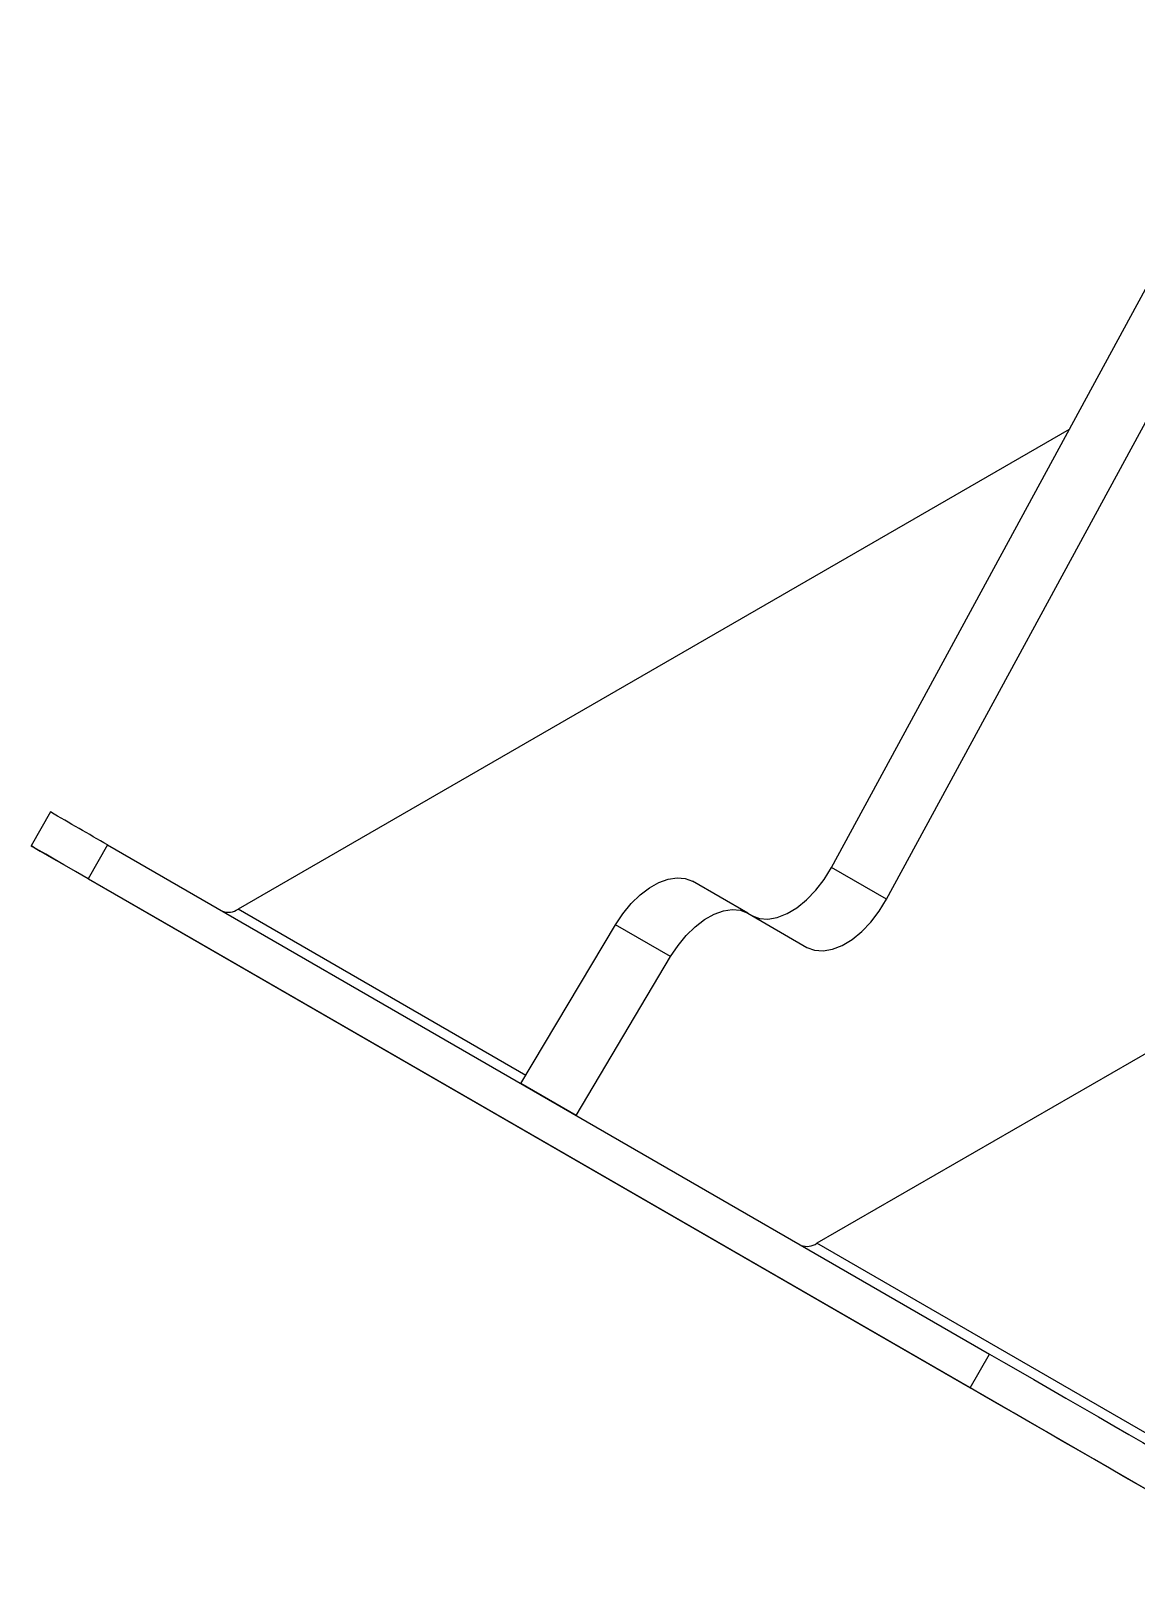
# Model space of a CAD drawing. Header units: inches. Extents: x 0.9 to 37.1, y -8.4 to 11.7.
# Drawn here: x 13.6598 to 13.7337, y 4.0061 to 4.1097 of the extents above; entities that cross this region are included whole.
import ezdxf

# ---------------------------------------------------------------- set-up
doc = ezdxf.new("R2010")
doc.units = ezdxf.units.IN
doc.header["$MEASUREMENT"] = 0

msp = doc.modelspace()

# ---------------------------------------------------------------- linework, layer by layer
at = {"color": 7, "linetype": 'Continuous', "lineweight": 25}
for p, q in [((13.71326789211498, 4.05379333925503), (13.75935543581776, 4.138706037039272)), ((13.71695073993366, 4.051667276463824), (13.76303828363644, 4.136579974248067)), ((13.72915261757531, 4.083059704611724), (13.67362048818105, 4.051001688686477)), ((13.80219594836016, 4.080579403308313), (13.71229039027719, 4.028678029378825)), ((13.66109232791395, 4.057496785227996), (13.65979024458062, 4.055241510745593)), ((13.66490509253009, 4.055296136145253), (13.66360300919675, 4.05304086166285)), ((13.66490509253009, 4.055296136145253), (13.72383065762896, 4.021279131485974)), ((13.67122465484772, 4.048638166664856), (13.66144564689273, 4.054285302983206)), ((13.71695073993366, 4.051667276463824), (13.71326789211498, 4.05379333925503)), ((13.66360300919675, 4.05304086166285), (13.72252857429563, 4.019023857003571)), ((13.70767119456021, 4.050737563986467), (13.70398834674153, 4.052863626777672)), ((13.69285283784211, 4.039899089552616), (13.67362048818105, 4.051001688686477)), ((13.70767119456021, 4.050737563986467), (13.71162645884912, 4.048453496244893)), ((13.69252645117018, 4.039350665211216), (13.69884038380283, 4.049959904630467)), ((13.70252323162151, 4.047833841839261), (13.69884038380283, 4.049959904630467)), ((13.74488161122132, 4.006116910840757), (13.67122465484772, 4.048638166664856)), ((13.69620929898887, 4.037224602420011), (13.70252323162151, 4.047833841839261)), ((13.69620929898887, 4.037224602420011), (13.69252645117018, 4.039350665211216)), ((13.74727744455465, 4.008480432862378), (13.71229039027719, 4.028678029378825)), ((13.72252857429563, 4.019023857003571), (13.72383065762896, 4.021279131485974))]:
    msp.add_line(p, q, dxfattribs=at)
at = {"color": 7, "linetype": 'Continuous', "lineweight": 25, "flags": 128}
for points in [[(13.66360300919675, 4.05304086166285), (13.66275314731093, 4.053531469359955), (13.66199162755326, 4.053971064082827), (13.66132955459662, 4.054353235550527), (13.66077658295557, 4.054672410842479), (13.66034077620182, 4.054923935664209), (13.66002848937919, 4.05510414221743), (13.65984427633276, 4.055210402684805), (13.65979082330356, 4.055241167549443), (13.65986890975713, 4.055195988190342), (13.66007739701713, 4.055075523424293), (13.66041324486984, 4.054881529898846), (13.66087155589731, 4.054616836476438), (13.66144564689273, 4.054285302983206)], [(13.70798338876845, 4.050557279517951), (13.7084506878748, 4.050383471727486), (13.70902522503255, 4.050338790026151), (13.70964874048339, 4.0504469512771), (13.71030117664689, 4.050704476091032), (13.71096154560562, 4.051103080271214), (13.71160860425571, 4.051629941303974), (13.71222153766646, 4.052268110840218), (13.71278062866622, 4.052997059899042), (13.71326789211498, 4.05379333925503)], [(13.69884038380283, 4.049959904630467), (13.6993336862208, 4.050702030268691), (13.69988749127908, 4.051374846835231), (13.70048545819801, 4.051958501952265), (13.70110994314153, 4.052435774073122), (13.7017425198228, 4.052792580627694), (13.70236452319715, 4.05301839354803), (13.70295760019984, 4.053106549913458), (13.70350425127851, 4.05305444854921), (13.70398834674153, 4.052863626777672)], [(13.71162645884912, 4.048453496244893), (13.71213353569348, 4.04825740893628), (13.71270807285124, 4.048212727234946), (13.71333158830207, 4.048320888485895), (13.71398402446557, 4.048578413299826), (13.7146443934243, 4.048977017480009), (13.71529145207439, 4.049503878512769), (13.71590438548514, 4.050142048049013), (13.7164634764849, 4.050870997107837), (13.71695073993366, 4.051667276463824)], [(13.70252323162151, 4.047833841839261), (13.70301653403948, 4.048575967477486), (13.70357033909776, 4.049248784044027), (13.70416830601669, 4.04983243916106), (13.70479279096021, 4.050309711281916), (13.70542536764148, 4.050666517836489), (13.70604737101583, 4.050892330756826), (13.70664044801852, 4.050980487122253), (13.70718709909719, 4.050928385758005), (13.70767119456021, 4.050737563986467)], [(13.72383065762896, 4.021279131485974), (13.72475646874294, 4.020744664979613), (13.72574472867426, 4.020174133389173), (13.72678102636779, 4.019575856349968), (13.72785025026959, 4.018958558088431), (13.7289368086875, 4.018331240203252), (13.73002485715308, 4.01770305040179), (13.73109852946961, 4.017083149105915), (13.73214216907704, 4.016480575872412), (13.7331405573598, 4.015904117575907), (13.73407913556856, 4.015362180276433), (13.73494421711954, 4.01486266664015), (13.73572318717575, 4.014412860700685), (13.73640468659966, 4.014019321641509)], [(13.73510260326632, 4.011764047159106), (13.73442110384241, 4.012157586218282), (13.73364213378621, 4.012607392157747), (13.73277705223523, 4.01310690579403), (13.73183847402646, 4.013648843093504), (13.7308400857437, 4.01422530139001), (13.72979644613628, 4.014827874623512), (13.72872277381975, 4.015447775919387), (13.72763472535417, 4.016075965720849), (13.72654816693626, 4.016703283606028), (13.72547894303445, 4.017320581867565), (13.72444264534093, 4.01791885890677), (13.7234543854096, 4.01848939049721), (13.72252857429563, 4.019023857003571)]]:
    msp.add_lwpolyline(points, dxfattribs=at)
at = {"color": 7, "linetype": 'Continuous', "lineweight": 25}
for centre, radius, start, end in [((7.938695266684835, -5.861323630485172), 11.45114957397431, 59.99633097017091, 60.01835773802507), ((13.6729712434915, 4.051919771030447), 0.0011244526923019, 249.6195826384321, 305.2669873761883), ((13.71164114558764, 4.029596111722794), 0.001124452692301307, 249.6195826384163, 305.2669873762329)]:
    msp.add_arc(centre, radius, start, end, dxfattribs=at)

doc.saveas('drawing.dxf')
